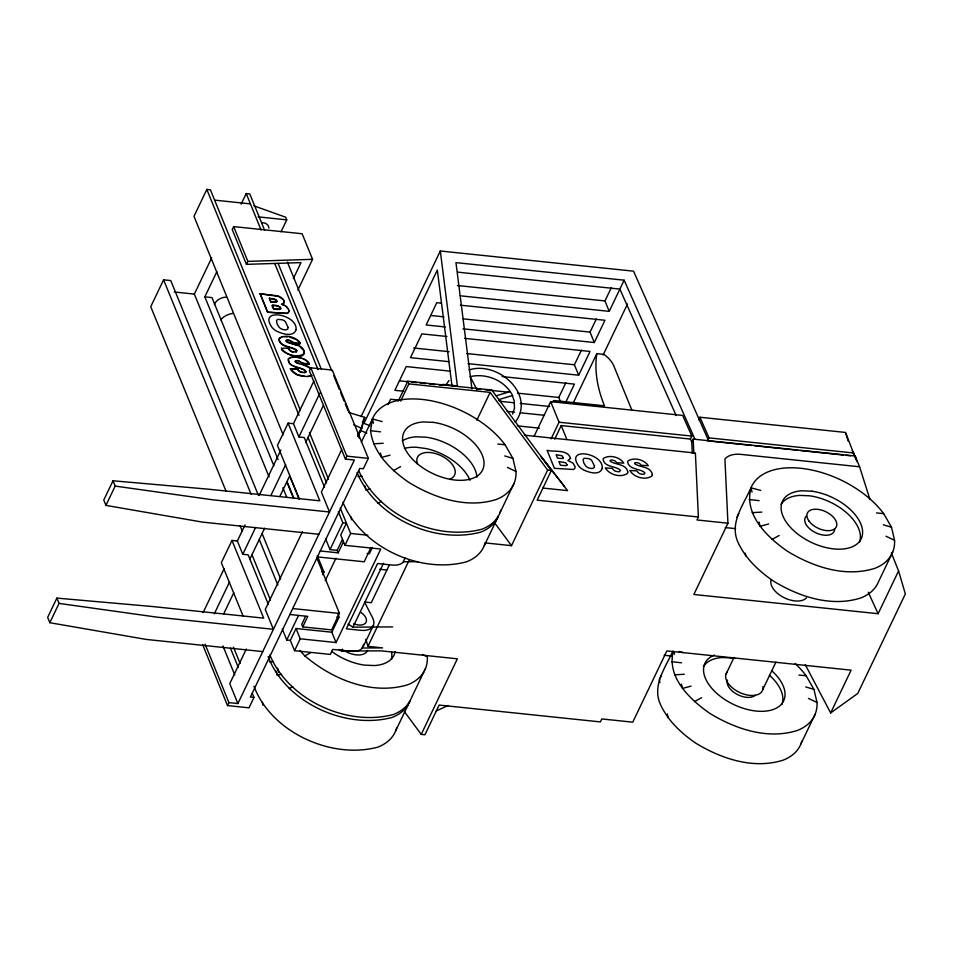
<?xml version="1.0" encoding="UTF-8"?>
<svg xmlns="http://www.w3.org/2000/svg" width="953" height="953" viewBox="0 0 953 953"><rect width="100%" height="100%" fill="white"/><g stroke="black" fill="none" stroke-linecap="round" stroke-linejoin="round"><path stroke-width="1.43" d="M362.7 423.203L361.652 427.039M370.55 430.708L372.42 418.975A77.824 44.255 25.6 0 1 431.459 400.832A77.824 44.255 25.6 0 1 505.078 444.753L512.905 458.369L515.99 471.485A77.824 44.255 25.6 0 1 496.346 499.467C466.565 508.89 434.616 498.109 408.932 482.48C391.111 470.115 373.314 453.366 370.55 430.708L380.545 431.828M296.026 628.492L300.231 638.808L336.04 642.548L331.823 632.22L296.026 628.492L290.343 640.368L294.548 650.685L330.357 654.425L332.752 649.41L350.656 651.28A20.001 11.376 25.6 0 0 361.723 648.707L363.76 644.252M363.438 646.253L373.469 625.287L373.957 622.273L373.159 618.902L364.487 601.986L371.289 602.689L389.396 564.831M405.025 557.993L402.976 562.461A20.001 11.376 25.6 0 1 391.909 565.022L377.591 563.533L346.356 628.813L360.675 630.314A20.001 11.376 25.6 0 0 371.753 627.741L373.469 625.287M795.195 663.61A77.824 44.255 25.6 0 1 806.107 675.737L813.933 689.364L817.019 702.48A77.824 44.255 25.6 0 1 797.375 730.463C767.594 739.873 735.633 729.093 709.961 713.475C690.329 699.752 666.731 677.905 673.223 651.423M760.768 490.426L751.012 487.817C743.614 514.787 767.391 537.409 787.523 551.322C813.195 566.94 845.156 577.732 874.925 568.31A77.824 44.255 25.6 0 0 894.569 540.327L891.496 527.212L883.657 513.596A77.824 44.255 25.6 0 0 810.05 469.674A77.824 44.255 25.6 0 0 751.012 487.817C743.483 504.864 729.164 522.959 738.027 542.352C745.496 558.625 758.779 571.026 773.324 581.008C798.995 596.638 830.945 607.418 860.726 597.996A77.824 44.255 25.6 0 0 878.499 581.759L892.699 552.061M283.982 302.804L283.923 300.54M288.414 358.888L288.878 362.664M359.317 431.697L358.173 435.831L361.735 428.409L364.761 417.378L348.619 412.435M512.631 414.09L514.465 408.206L514.227 400.975L512.237 395.328M360.865 428.826L361.247 427.98M258.287 495.06L170.754 280.575L163.594 279.825L150.741 306.687L226.064 491.248M300.433 410.421L210.41 189.814L206.825 189.444L193.983 216.307L283.184 434.913M269.115 476.976L194.352 294.096L211.697 257.846M241.157 204.109L246.208 193.554L249.781 193.935L264.66 230.364M297.848 290.117L312.572 259.323L302.137 233.747L233.652 226.6L232.234 229.566L246.434 264.35L301.005 262.611L293.357 278.598M268.389 604.452L248.149 554.849L242.777 554.289L237.357 541.018L231.984 540.458L263.683 618.14L152.575 606.537L56.882 598.103L47.65 617.401L49.818 622.714L146.25 639.427L262.742 651.59M324.496 487.138L304.257 437.534L298.897 436.974L293.476 423.692L288.104 423.132L319.803 500.813L208.683 489.211L113.002 480.777L103.77 500.075L105.938 505.388L202.37 522.101L318.862 534.276M273.892 465.803L204.824 296.848L216.855 271.7M49.818 622.714L59.05 603.404L56.882 598.103M105.938 505.388L115.17 486.09L113.002 480.777M246.434 264.35L247.851 261.384L233.652 226.6M281.04 231.793L286.746 219.857L285.662 217.201L253.832 205.812M288.604 309.284L288.854 310.773A7.41 4.217 25.6 0 1 286.96 313.477L267.65 312.274L260.109 293.798L277.907 295.823L283.351 299.73M276.573 301.863L270.831 301.863L269.401 298.36L274.404 298.837L276.656 300.755M270.831 301.863L269.473 298.206M267.65 312.274L260.181 293.655M280.742 308.605L279.36 309.57L273.797 309.117C268.663 303.161 277.526 305.21 280.122 307.069L280.551 307.974M273.797 309.117L272.344 305.222M284.042 305.198C277.704 302.935 286.746 305.508 287.556 307.783M279.098 339.494C280.932 347.702 292.035 345.725 296.895 350.501L295.644 352.05L292.178 351.562A4.217 2.394 25.6 0 1 289.438 349.656L288.592 348.453C267.424 345.689 300.207 362.64 303.912 353.944L303.9 350.799L300.04 346.713M288.592 348.453L289.283 349.977A4.217 2.394 25.6 0 0 292.023 351.883L293.024 352.181M296.395 352.05L296.752 350.823C291.88 346.046 280.79 348.012 278.943 339.816L279.396 338.279C285.114 334.336 294.727 336.659 299.361 341.746C302.625 349.858 288.842 337.898 286.543 340.114L286.138 341.4L287.02 342.246L297.777 345.582M303.257 372.659L301.196 372.17A4.217 2.394 25.6 0 1 298.456 370.264L297.61 369.061L290.355 368.787L297.539 369.216L298.372 370.419A4.217 2.394 25.6 0 0 301.124 372.325L305.568 372.349M289.271 358.054C295.085 356.243 302.458 357.22 307.283 361.151C313.871 367.012 300.731 363.284 298.849 360.961M202.572 644.442L227.517 705.577L248.995 707.829L253.974 697.429L250.389 697.06L359.757 468.399L363.343 468.769L368.311 458.381L332.275 370.074L310.797 367.834L309.38 370.8L345.415 459.108L354.361 460.037L237.893 703.552L228.934 702.611L205.098 644.192M231.984 540.458L221.334 562.723L243.027 615.876M288.104 423.132L277.454 445.408L299.147 498.55M203.12 612.576L224.158 568.607M237.357 541.018L245.04 524.948M259.133 495.5L280.897 449.983M293.476 423.692L313.871 381.069M214.282 613.863L229.578 581.89M242.777 554.289L255.583 527.521M270.95 495.393L285.674 464.599M298.897 436.974L319.922 393.005M223.598 614.042L233.783 592.73M249.71 559.447L264.636 528.236M279.848 496.442L289.652 475.94L299.206 499.36M305.579 442.645L323.412 405.359M246.327 648.993L229.756 683.635L237.893 703.552M302.411 531.75L265.268 609.396L273.392 629.314L156.911 617.151L59.05 603.404M341.77 449.447L321.375 492.082L329.512 511.999L213.019 499.837L115.17 486.09M361.104 416.58L440.31 250.996L633.554 271.176L708.591 440.715M362.39 422.322L364.761 417.378M227.517 705.577L228.934 702.611M345.415 459.108L346.832 456.142L310.797 367.834M357.744 436.414L360.949 429.708M364.153 423.001L437.332 270.021L451.984 385.977M361.306 442.204L372.42 418.975L382.177 421.583M388.109 404.477L390.611 399.236L399.462 400.165M398.235 401.201L407.789 381.236L491.819 390.015L538.1 452.568L564.51 486.495M400.629 401.13L408.873 383.892L407.789 381.236M290.343 640.368L286.758 639.987L298.325 615.817M320.268 550.965L338.172 552.835L337.159 550.357L330 549.607L342.842 522.744L338.351 511.725M322.686 574.73L323.972 572.05L317.254 555.575M305.508 616.508L301.732 624.406L302.744 626.895L331.584 629.897L339.459 613.434L316.73 557.731M337.159 550.357L342.187 539.827L343.211 542.305L338.172 552.835M302.744 626.895L307.783 616.365L289.879 614.494M325.235 580.663L336.004 558.172M294.548 650.685L300.231 638.808M336.04 642.548L380.759 549.047L344.95 545.319L350.633 533.442L340.257 507.997M370.824 547.856L364.165 561.782L317.432 556.909M331.823 632.22L338.994 617.246L337.886 614.53M372.361 547.475L369.371 553.717L367.155 553.49M339.065 649.529L341.496 651.102L342.437 649.124M348.083 624.012L352.944 627.157L383.535 563.211M362.211 648.016L382.629 647.885L367.941 646.348L409.206 560.102M476.834 420.225L490.152 392.386L408.873 383.892M534.049 436.367L550.655 401.642L682.646 415.425L691.842 436.093L690.425 439.059L691.759 442.073L692.295 453.342M395.65 730.88L409.85 701.194A77.824 44.255 25.6 0 1 392.076 717.442C345.331 729.998 285.328 702.397 268.138 656.546M425.479 668.529L411.267 698.227A77.824 44.255 25.6 0 1 393.506 714.464C346.952 727.008 288.187 699.776 269.866 654.89M484.291 545.569L498.49 515.883A77.824 44.255 25.6 0 1 480.717 532.131C434.163 544.675 375.411 517.431 357.089 472.545M499.908 512.917L514.12 483.219M560.388 401.368L558.792 397.461L565.737 382.939M468.03 363.653L578.674 375.208L574.421 364.785L581.366 350.251M463.015 328.821L594.303 342.532L590.05 332.109L596.316 319.005M460.228 295.799L609.217 311.357L604.964 300.934L611.23 287.83M565.57 402.607L574.409 384.119L502.124 376.566M578.674 375.208L590.038 351.443L464.659 338.351M594.303 342.532L604.952 320.268L460.394 305.163M609.217 311.357L624.132 280.182L455.963 262.623L471.926 388.895M551.108 438.833L559.054 422.227L550.655 401.642M554.694 439.202L561.21 425.562L690.425 439.059M573.17 403.083L596.816 353.646L603.976 354.397A25.517 14.509 25.6 0 1 613.792 365.869L631.708 409.766M805.273 664.717L830.659 712.927L851.112 670.162L666.85 650.911L632.756 722.171L601.808 718.943L600.378 721.909L439.142 705.065L424.931 734.763L421.226 734.37L457.38 658.809L381.2 650.851L341.496 651.102M485.137 542.9L511.499 545.652L547.653 470.091L490.152 392.386M603.118 354.969L627.515 303.971M542.912 488.055L567.571 490.628L541.161 456.701L551.358 470.472L537.147 500.17L698.394 517.002L695.392 453.044L524.424 435.187M698.656 419.832L699.907 417.235L845.573 432.448L855.639 458.691M691.759 442.073L693.188 439.107L855.186 456.022L859.582 466.779L869.934 499.408M707.626 440.858L709.044 437.88L699.907 417.235M698.394 517.002L696.977 519.969L727.937 523.209L724.923 459.072A27.47 15.617 25.6 0 1 740.207 454.307L859.582 466.779M727.937 523.209L693.844 594.469L878.118 613.708L898.572 570.942L891.412 553.062M672.83 651.256C665.289 667.839 651.804 685.612 660.465 704.505C667.934 720.766 681.216 733.179 695.761 743.161C721.433 758.791 753.382 769.571 783.163 760.149A77.824 44.255 25.6 0 0 801.866 741.16M725.852 674.521L734.001 657.487M762.745 689.65L775.909 662.132M800.937 743.9L815.137 714.214M276.87 301.351L275.655 302.256M284.042 302.649L282.779 303.936M445.635 385.369L448.946 380.545M515.204 422.262C536.277 394.59 497.633 360.377 468.983 369.978M305.984 371.801L304.591 372.814M279.241 338.589L281.778 336.957M288.342 359.043L290.939 357.244L293.369 356.982L301.112 357.935M830.659 712.927L857.76 693.439L905.35 593.957L898.572 570.942M283.696 303.209L281.445 304.305M393.506 470.627L400.57 466.648M377.888 503.291L381.414 501.302M299.85 650.446L304.865 655.938L310.749 652.626M289.247 688.602L292.774 686.613M772.097 539.469L779.161 535.491M694.534 701.622L701.599 697.644M436.129 711.057L448.16 705.47M312.024 375.387L307.783 376.578M286.4 340.435L289.76 340.519L292.988 343.009M295.49 360.877L297.407 360.52M496.179 395.817L510.022 391.635M498.848 399.605L512.69 395.435M280.385 309.153L273.868 308.975M390.063 455.153L381.462 457.44L380.461 453.163M370.145 488.96L365.845 490.104L364.844 485.827M768.654 523.983L760.053 526.282L759.053 522.006M281.504 674.271L277.204 675.415L276.203 671.138M691.092 686.136L682.491 688.435L681.49 684.159M470.341 376.59C486.018 373.016 503.923 380.092 511.94 394.268M310.309 376.125C303.221 377.138 293.893 375.768 290.427 368.632M373.636 443.824L383.237 443.264M358.018 476.488L362.128 476.25M752.227 512.666L761.828 512.106M269.377 661.799L273.487 661.561M674.664 674.819L684.266 674.259M247.851 261.384L312.572 259.323M403.464 561.758L418.045 561.674M352.944 627.157L392.66 626.919M296.204 360.651L298.92 360.818M284.208 336.683L287.603 336.862M293.143 342.687L300.266 343.128M302.161 363.296L309.284 363.736M497.895 444.074L505.078 444.753M876.486 512.917L883.657 513.596M798.924 675.069L806.107 675.737M321.59 571.8L323.972 572.05M214.616 200.13L250.413 203.871M258.108 216.867L286.746 219.857M457.595 272.141L619.867 289.093L676.177 415.556M457.464 285.531L604.964 300.934M441.215 303.161L436.784 302.697L426.134 324.973L445.313 326.974M260.109 293.798L279.289 296.514M269.401 298.36L276.191 300.016M430.756 315.467L444.027 316.861M463.206 318.862L590.05 332.109M270.902 301.708L274.25 302.065M174.304 291.999L194.352 294.096M204.824 296.848L211.971 297.598L278.05 459.525M272.272 305.377L277.942 306.092L280.051 307.223M267.722 312.131L287.032 313.323A7.41 4.217 25.6 0 0 288.926 310.618M446.957 336.492L421.869 333.884L410.505 357.649L448.863 361.652M413.65 347.988L449.054 351.693M466.744 353.539L574.421 364.785M450.495 371.182L406.24 366.56L394.876 390.325L403.727 391.254M442.728 384.357L457.357 385.882L440.31 250.996M399.498 380.831L408.349 381.748M411.291 382.058L417.188 382.677M420.142 382.987L426.039 383.594M428.993 383.904L434.89 384.524M439.321 384.988L442.263 385.298M476.19 388.836L480.61 389.3M485.041 389.765L508.64 392.219M517.491 393.148L558.792 397.461M499.61 401.261L514.358 402.809M520.267 403.417L549.762 406.502M507.151 411.41L514.525 412.172M520.421 412.792L544.032 415.258M559.054 422.227L691.842 436.093M709.044 437.88L853.959 453.02M709.103 441.013L751.846 445.468M754.8 445.778L797.554 450.245M800.496 450.555L843.25 455.022M846.193 455.32L850.624 455.784M517.324 425.86L539.446 428.171M547.653 470.091L551.358 470.472M346.832 456.142L368.311 458.381M725.281 527.569L735.597 528.653M342.842 522.744L346.427 523.126L340.745 535.002L344.95 545.319M350.633 533.442L367.822 535.229M379.639 569.286L386.894 570.049M292.726 608.55L339.459 613.434M336.766 617.008L338.994 617.246M664.193 655.283L671.567 656.045M749.141 499.539L759.136 500.659M671.579 661.692L681.574 662.811M304.626 376.28L296.871 374.493L291.273 370.002M289.879 337.183L296.859 339.816L300.112 343.449M679.024 651.459L683.206 652.579M299.051 363.498L295.609 362.128M883.312 524.793L891.496 527.212M504.721 455.951L512.905 458.369M805.75 686.946L813.933 689.364M303.638 364.904L310.881 368.406M498.669 400.415L501.361 401.487M362.998 422.929L369.895 425.741M361.735 428.409L353.658 424.681M359.936 430.279L366.822 433.103M293.56 366.059L304.543 369.74L305.913 371.944M302.887 358.662L305.961 360.258L309.213 363.891M886.004 536.241L894.569 540.327M507.413 467.399L515.99 471.485M808.442 698.394L817.019 702.48M422.453 654.461L427.349 656.796A77.824 44.255 25.6 0 1 407.705 684.778C371.479 695.607 332.561 679.346 304.865 655.938M285.197 305.603L288.533 309.427M291.952 365.404L289.676 363.641L288.104 360.103M280.658 297.062L283.422 299.587L284.137 302.172M310.952 368.263L306.949 365.881L297.181 363.141L295.299 361.687M300.135 361.509L302.089 363.45M289.748 363.498C293.905 368.346 301.541 367.06 305.842 371.265M342.889 502.243C361.211 547.129 419.963 574.361 466.517 561.817A77.824 44.255 25.6 0 0 485.22 542.829M253.939 686.243C271.128 732.095 331.132 759.696 377.876 747.128A77.824 44.255 25.6 0 0 396.579 728.14M494.69 522.935L511.499 545.652M404.417 711.665L421.226 734.37M281.409 348.024C285.578 355.207 297.443 358.376 304.067 353.623L304.412 352.157C302.78 343.652 291.785 345.105 286.293 341.079L286.234 340.531M470.27 376.852L477 389.741M868.266 592.254L878.118 613.708M624.132 280.182L694.975 439.285M852.256 450.698L853.793 454.486M561.21 425.562L566.809 439.285M287.389 262.075L331.751 370.788M333.788 375.792L337.362 384.547M337.719 385.429L339.411 389.563M340.531 392.314L342.222 396.448M342.413 396.936L344.104 401.058M345.224 403.81L348.036 410.695M357.578 434.091L359.269 438.213M278.109 263.35L321.197 368.918M246.208 193.554L261.062 229.947M274.726 263.457L318.016 369.538M309.403 432.412L328.475 479.145M206.825 189.444L299.004 415.317M307.998 437.356L326.545 482.802M325.545 538.707L330 549.607M287.568 482.849L293.738 497.942M286.805 481.884L293.56 498.407M282.874 487.781L286.805 497.395M163.594 279.825L251.115 494.309M262.111 533.525L280.658 578.995M259.264 539.469L277.823 584.928M240.108 525.675L242.36 531.19M251.914 554.598L270.461 600.045M282.267 628.968L286.758 639.987M233.461 647.17L240.108 663.467M252.307 693.355L253.974 697.429M230.459 648.207L238.321 667.493M222.966 645.991L234.772 674.915M855.186 456.022L856.854 461.693M845.99 433.865L848.075 440.953M365.857 639.26L367.941 646.348M751.012 487.817L752.024 492.082M745.186 553.121L745.854 555.968M673.783 651.387L674.462 654.235M659.917 682.503L659.25 679.656A77.824 44.255 25.6 0 1 661.215 675.784M667.291 713.845L668.291 718.121M372.42 418.975L373.433 423.251M358.816 470.889C378.77 515.037 435.247 541.542 482.135 529.153A77.824 44.255 25.6 0 0 500.837 510.165M350.966 516.943L351.645 519.79M277.621 668.172L278.621 672.449M262.337 702.254L263.004 705.101M276.727 300.612L276.799 301.505M280.623 307.831L280.67 308.748M295.239 361.151L295.227 361.842M693.188 439.107L693.844 453.187M596.816 353.646A213.972 121.662 25.6 0 0 604.476 405.811L553.717 400.51A21.728 12.353 25.6 0 0 552.609 401.749M806.5 597.805A20.001 11.376 25.6 0 1 784.009 597.626A20.001 11.376 25.6 0 1 771.037 580.067M360.556 612.195A12.008 6.826 25.6 0 1 365.928 622.523A12.008 6.826 25.6 0 1 353.67 623.774M771.62 670.638A43.612 24.802 25.6 0 1 774.432 709.032A43.612 24.802 25.6 0 1 716.704 693.308A43.612 24.802 25.6 0 1 714.393 655.045M703.505 666.504A43.612 24.802 25.6 0 1 722.219 657.534L732.107 657.963A43.612 24.802 25.6 0 1 734.703 658.38M769.416 675.236A43.612 24.802 25.6 0 1 781.853 704.565M755.288 695.261A15.998 9.101 25.6 0 1 736.812 694.213A15.998 9.101 25.6 0 1 727.532 680.085M214.401 304.65A9.911 6.909 -22.2 0 1 218.761 299.397L221.048 298.206A9.911 6.909 -22.2 0 1 225.98 297.193M268.865 228.089A9.911 6.909 -22.2 0 0 267.507 224.777L265.97 223.598A9.911 6.909 -22.2 0 0 261.646 222.633M220.667 319.839A14.009 9.768 -22.2 0 1 233.044 313.418M391.588 652.126A43.242 24.587 25.6 0 1 391.433 658.952M367.584 650.411A17.738 10.09 25.6 0 1 343.616 650.244M834.614 528.736A15.998 9.101 25.6 0 1 816.256 532.989A15.998 9.101 25.6 0 1 806.464 515.966M736.812 517.503A77.824 44.255 25.6 0 1 738.778 513.631M781.055 504.363A43.612 24.802 25.6 0 1 799.781 495.393L809.669 495.81A43.612 24.802 25.6 0 1 859.415 542.412M417.605 464.314A20.585 11.71 25.6 0 1 440.405 455.367A20.585 11.71 25.6 0 1 450.066 479.037M404.394 448.446A43.242 24.587 25.6 0 1 416.33 447.243L426.563 448.649A43.242 24.587 25.6 0 1 469.984 480.3M762.912 686.529A20.001 11.376 25.6 0 1 741.208 693.153A20.001 11.376 25.6 0 1 727.282 671.913M395.114 651.757A43.612 24.802 25.6 0 1 374.505 665.551L364.618 665.134A43.612 24.802 25.6 0 1 331.501 651.28M402.285 440.977A43.612 24.802 25.6 0 1 416.294 436.796L426.182 437.213A43.612 24.802 25.6 0 1 476.917 477.215M288.151 327.427C288.366 330.584 284.113 330.024 282.183 329.261A5.015 2.847 25.6 0 1 279.253 327.403L277.109 324.008L276.549 320.756A5.087 2.895 25.6 0 1 278.133 319.362L282.41 319.803A5.075 2.883 25.6 0 1 285.352 321.637L288.151 327.427M594.493 466.124C594.696 469.186 590.55 468.65 588.668 467.911A4.896 2.788 25.6 0 1 585.809 466.088L583.712 462.777L583.165 459.608A4.968 2.823 25.6 0 1 584.713 458.25L588.883 458.679A4.956 2.823 25.6 0 1 591.753 460.466L594.493 466.124M296.038 329.845C293.238 337.648 281.552 333.753 276.06 330.822A12.877 7.314 25.6 0 1 272.105 327.534C257.37 307.009 298.075 314.061 296.038 329.845M602.189 468.471C599.461 476.095 588.049 472.283 582.688 469.436A12.568 7.147 25.6 0 1 578.828 466.22C564.45 446.183 604.178 453.068 602.189 468.471M627.813 471.961L627.467 473.391C620.999 478.037 609.42 474.928 605.358 467.923L612.374 468.34L613.184 469.507A4.122 2.347 25.6 0 0 615.864 471.378L619.247 471.854L620.474 470.341C615.721 465.672 604.893 467.601 603.094 459.596L603.392 458.405C609.36 454.462 619.831 456.88 623.762 463.146L616.805 462.717L614.899 460.811L612.171 460.001L610.373 460.204L610.111 461.145C615.483 465.076 626.216 463.646 627.813 471.961M652.34 474.523L651.995 475.952C645.526 480.598 633.948 477.489 629.885 470.484L636.89 470.901L637.712 472.069A4.122 2.347 25.6 0 0 640.392 473.939L643.775 474.415L645.002 472.902C640.249 468.233 629.421 470.163 627.622 462.157L627.92 460.966C633.888 457.023 644.359 459.441 648.29 465.707L641.333 465.278L639.427 463.372L636.699 462.562L634.901 462.765L634.638 463.706C640.011 467.637 650.744 466.208 652.34 474.523M570.502 458.453L567.881 460.537L573.17 463.206L575.112 466.839A7.231 4.11 25.6 0 1 573.253 469.484L554.42 468.316L547.058 450.281C553.717 452.294 567.964 448.887 570.502 458.453M563.342 457.797L562.234 458.536L557.517 458.143L556.123 454.724L562.02 455.76L563.342 457.797M567.118 464.873L565.844 465.672L560.412 465.231L558.923 461.574L565.689 462.753L567.118 464.873M433.281 422.37L423.394 421.953A43.612 24.802 25.6 0 0 419.415 465.409A43.612 24.802 25.6 0 0 483.314 468.149A43.612 24.802 25.6 0 0 433.281 422.37M811.873 491.212L801.973 490.783A43.612 24.802 25.6 0 0 797.995 534.252A43.612 24.802 25.6 0 0 861.905 536.98A43.612 24.802 25.6 0 0 811.873 491.212M809.145 521.243A15.998 9.101 25.6 0 0 835.054 528.51A15.998 9.101 25.6 0 0 821.379 510.058A15.998 9.101 25.6 0 0 809.145 521.243"/></g></svg>
